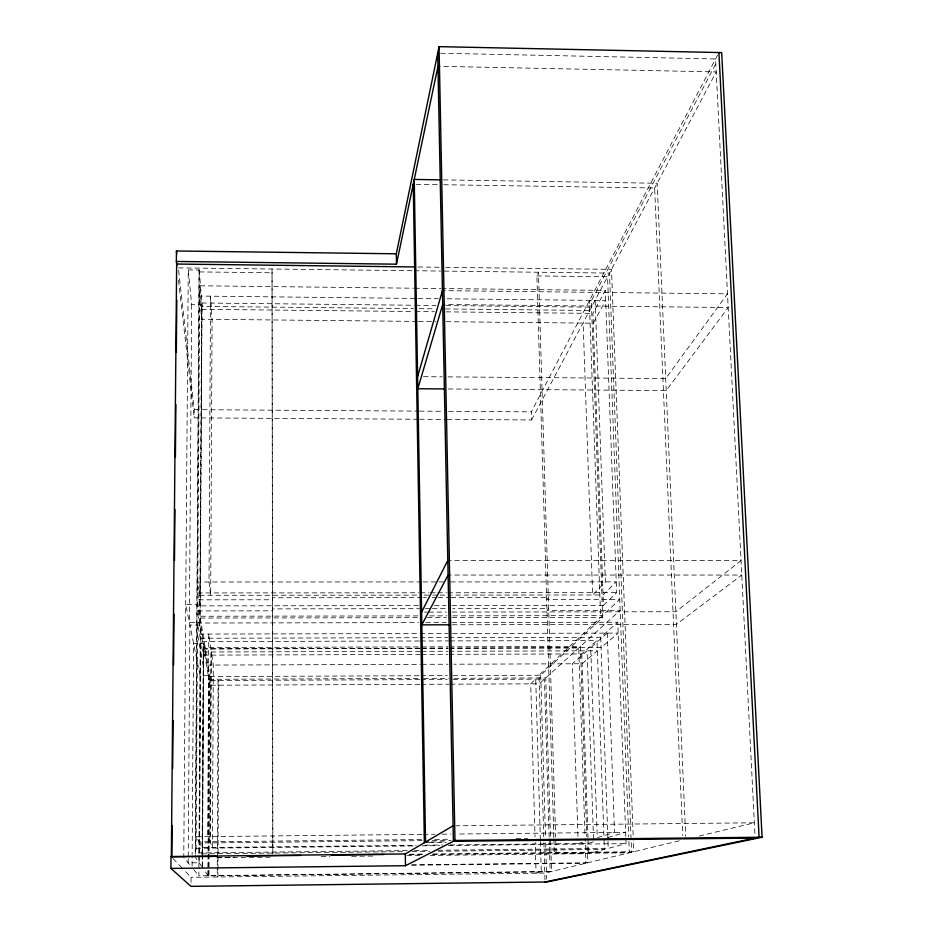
<?xml version="1.0" encoding="UTF-8"?>
<svg xmlns="http://www.w3.org/2000/svg" width="933" height="933" viewBox="0 0 933 933"><rect width="100%" height="100%" fill="white"/><g stroke="black" fill="none" stroke-linecap="round" stroke-linejoin="round"><path stroke-width="0.7" stroke-dasharray="4.67 3.5" d="M418.404 605.61L199.837 605.879L201.668 309.301L199.72 285.778L413.412 288.215M550.587 839.443L551.543 871.457L198.857 875.795L200.257 638.265L197.563 623.034L418.555 622.614M419.314 640.994L200.84 641.577L199.557 853.882L404.875 851.619M202.088 855.374L203.242 655.129L200.84 641.577M202.204 867.247L202.263 855.608M202.274 854.15L203.476 647.525L420.316 646.896M202.333 867.445L202.391 858.71M202.391 857.264L203.627 643.338L193.586 643.373L192.151 854.465M202.484 866.186L202.543 855.981M202.554 854.523L203.732 649.041L420.316 648.4M208.012 875.69L209.05 675.445L197.05 604.397L185.702 604.409L200.082 675.48L209.05 675.445M422.043 597.633L272.518 597.773L272.413 599.767L197.26 599.837L209.995 676.577L208.98 877.09L203.954 869.801M201.528 866.267L195.417 857.38L199.219 270.022L188.268 269.894L183.766 857.52L191.277 866.617M191.673 304.694L189.364 622.509L200.105 622.486L202.064 304.799L191.673 304.694L188.268 269.894M188.198 858.5L188.174 862.85L199.091 862.733L200.537 625.063L189.889 625.075L188.209 857.054M191.02 882.478L191.055 877.3L184.034 870.034M418.159 419.255L194.227 417.867L194.286 409.669L178.401 268.307M192.07 866.104L192.14 855.923M195.254 854.22L199.067 268.133L202.193 306.386L413.401 308.613M407.243 850.593L198.939 852.879L196.117 848.272L197.563 623.034M199.837 605.879L197.749 592.956L199.72 285.778M272.774 853.87L272.039 269.007L272.879 853.345M553.84 837.624L536.883 275.935L538.458 272.226L555.613 837.088M447.245 419.43L531.577 419.955L531.344 411.85L717.582 55.094M453.123 675.585L540.732 675.235L602.718 617.366L591.324 300.823L716.952 61.59M531.577 419.955L716.229 71.911L437.974 66.29M451.922 605.564L603.464 605.377L592.921 313.383L605.295 290.396L442.487 288.542M603.464 605.377L616.643 592.653L605.295 290.396M449.309 654.348L581.807 653.928L597.003 640.528L603.943 837.263M449.263 637.636L600.712 637.262L617.751 622.229L626.066 843.63L608.246 848.389L437.822 850.255M578.18 843.537L583.288 841.963M593.458 841.858L588.187 843.42L449.788 844.913M607.861 837.566L625.635 832.283L456.773 834.032M553.887 839.082L554.319 853.637L556.091 853.112L555.66 838.545M430.171 855.409L588.536 853.637L604.374 849.415L604.001 838.72M679.317 840.808L544.79 873.078L191.055 877.3M699.132 836.05L754.354 822.801L455.992 825.798M409.844 854.22L422.929 854.08M433.11 853.963L633.787 851.724L633.402 841.531M408.981 854.745L423.524 854.581M432.247 854.488L631.559 852.261L609.494 273.089L442.067 271.071M217.436 857.392L234.906 857.205M554.319 853.637L629.343 852.797L628.795 838.254M216.596 857.8L270.348 857.205M321.209 856.634L329.92 856.541M351.718 856.296L374.961 856.028M406.928 855.678L421.448 855.514M411.663 864.821L587.673 862.792L586.985 842.464M411.64 865.229L585.936 863.212L585.119 838.475M421.833 834.394L196.187 836.726L199.009 841.881L421.623 839.537M423.29 834.37L434.93 834.254M442.219 834.184L450.942 834.09M434.72 839.397L450.721 839.234M516.194 838.534L527.833 838.417M422.171 840.645L199.627 843L202.123 847.584L416.281 845.275M432.352 840.54L451.269 840.341M431.361 841.963L447.35 841.788M428.737 842.651L446.172 842.464M425.028 845.181L442.499 844.995M196.117 848.272L414.73 845.916M422.019 845.834L439.513 845.648M448.26 845.555L626.066 843.63M414.52 850.511L430.545 850.336M412.164 851.537L429.635 851.339M438.37 851.246L604.374 849.415M421.774 646.896L447.968 646.814M449.426 646.814L580.408 646.441L586.787 836.656M420.316 648.167L200.198 648.808L197.493 634.09L418.742 633.565M421.774 648.155L448.015 648.085M449.473 648.073L601.074 647.63L618.159 633.099L449.309 633.495M421.763 648.4L447.933 648.318M449.391 648.318L578.752 647.934L585.061 837.029M420.13 651.339L200.782 652.004L203.184 665.101L420.351 664.331M421.588 651.327L447.735 651.257M449.193 651.246L597.365 650.791L582.134 663.748L453.881 664.214M203.242 655.129L420.188 654.441M421.646 654.43L447.852 654.348M421.809 664.319L448.05 664.226M209.995 676.577L419.64 675.725M421.098 675.725L447.304 675.609M208.934 679.306L422.357 678.419M423.804 678.419L448.481 678.314M454.289 678.291L545.758 677.906L550.54 837.986M419.605 679.632L209.132 680.519L208.129 875.854L550.167 871.795L549.175 838.475M421.063 679.632L447.187 679.516M452.995 679.492L544.44 679.107L549.129 837.018M419.78 684.332L209.948 685.242L197.178 610.928L272.424 610.823L272.529 608.887L419.325 608.678M421.238 684.321L448.925 684.204M450.382 684.192L539.274 683.807L620.165 610.31L546.983 610.427L548.674 608.503L452.75 608.643M434.44 605.587L446.091 605.575M425.133 608.678L430.953 608.666M432.399 608.666L446.93 608.643M424.527 612.118L427.431 612.118M428.888 612.106L446.324 612.083M452.132 612.071L675.877 611.745L741.047 560.581L447.805 560.418M417.961 615.897L199.977 616.258L201.913 302.98L414.112 305.254M429.588 615.885L447.035 615.85M452.843 615.838L602.52 615.593M200.28 618.054L418.66 617.681M427.396 617.669L446.324 617.634M452.143 617.623L602.718 617.366M425.833 622.603L446.184 622.556M452.004 622.544L617.751 622.229M452.388 624.783L676.425 624.329L741.782 575.043L448.097 575.055M420.2 633.565L447.852 633.495M200.257 638.265L418.684 637.717M420.142 637.717L447.805 637.647M420.771 640.994L448.446 640.924M449.893 640.913L597.003 640.528M421.553 581.935L197.819 581.994L199.907 595.312L418.241 595.126M423.011 581.935L437.542 581.924M438.988 581.924L443.35 581.924M450.616 581.924L616.235 581.877L603.091 594.974L451.712 595.102M197.749 592.956L418.835 592.793M420.282 592.793L429.017 592.782M430.463 592.782L436.282 592.782M437.74 592.782L446.464 592.77M447.922 592.77L616.643 592.653M424.06 595.126L431.338 595.114M432.795 595.114L438.615 595.114M440.073 595.114L450.254 595.102M423.489 597.633L426.393 597.621M432.201 597.621L436.551 597.61M438.009 597.61L449.624 597.598M451.071 597.598L548.336 597.517L546.656 599.487L619.757 599.418L539.029 675.247L543.741 836.854M194.286 409.669L418.019 411.115M419.477 411.126L442.72 411.278M448.528 411.313L531.344 411.85M419.617 419.255L445.787 419.418M423.407 376.687L442.265 376.839M448.073 376.885L665.695 378.588L727.495 293.848L442.429 290.63M448.318 388.968L666.22 390.577L728.195 307.517L442.709 304.45M419.232 308.683L435.256 308.846M445.449 308.951L589.656 310.479M201.668 309.301L414.019 311.517M415.477 311.529L434.381 311.727M446.021 311.855L592.921 313.383M417.098 321.407L201.61 319.238L199.662 296.064L416.491 298.443M418.555 321.419L436.026 321.593M446.219 321.698L593.271 323.18L605.669 300.519L445.589 298.77M418.066 266.99L439.875 267.258M445.694 267.328L611.477 269.357L633.344 840.085M178.541 267.888L412.946 270.71M414.404 270.733L440.609 271.048M199.37 271.911L271.946 272.774M536.883 275.935L607.535 276.774L628.737 836.796M414.858 288.227L441.029 288.53M417.949 298.467L438.312 298.688M591.324 300.823L589.318 300.799L600.642 617.366M415.558 305.266L435.909 305.488M446.091 305.592L591.429 307.155M416.141 184.302L437.95 184.641M443.77 184.734L654.639 187.999L682.734 835.571M443.338 179.894L657.159 183.253L685.685 836.341M440.621 53.239L715.564 58.942L754.995 835.303M173.025 858.605L183.043 868.996M193.761 869.626L198.857 875.795M178.506 280.285L194.227 417.867M595.149 300.414L605.4 581.877L592.642 594.986L583.125 323.075M600.712 637.262L608.246 848.389M593.516 838.837L587.079 650.826L572.314 663.783L578.087 840.633M581.807 653.928L587.988 837.624M588.035 839.082L588.536 853.637M540.732 675.235L545.478 836.843M545.642 842.662L546.715 879.061M543.904 842.499L545.047 882M540.359 840.015L535.729 679.142L530.714 683.842L535.041 836.773M540.405 841.461L541.28 871.9L536.067 873.183L535.204 842.592M218.077 680.472L217.249 875.749L217.925 876.985L218.73 685.207L218.077 680.472M208.747 634.067L207.686 836.609L209.937 841.764L210.905 648.773L208.747 634.067M210.508 296.193L209.015 581.994L210.683 595.301L212.071 319.343L210.508 296.193M211.383 651.98L210.438 842.896L212.444 847.479L213.307 665.066L211.383 651.98M607.266 633.122L590.694 647.665L597.272 837.682L614.52 832.399L607.266 633.122"/><path stroke-width="1.4" d="M396.327 253.799L176.454 250.989L176.36 261.462L396.478 264.179L396.327 253.799L439.058 46.65L721.687 52.586L762.086 837.228L546.796 881.977L190.985 886.35L170.914 868.425L171.019 856.529L405.295 853.928L453.076 825.822M171.847 857.392L172.138 825.367M172.64 768.594L173.072 720.568M173.561 665.252L174.004 614.299M174.494 560.441L174.938 509.5M175.404 457.1L175.871 404.689M176.337 352.289L176.803 299.89M396.478 264.179L437.974 66.29M417.611 376.64L442.429 290.63M442.709 304.45L417.809 388.746L443.956 388.933M421.623 612.118L447.805 560.418M448.097 575.055L421.833 624.842L449.473 624.795M170.914 868.425L405.482 865.707L454.977 840.481L762.086 837.228M545.047 882L759.089 837.251L718.911 52.528M216.433 856.377L171.357 856.879L176.652 264.039L415.15 266.955M246.977 856.039L300.776 855.433M331.32 855.095L383.673 854.511M755.135 838.079L453.391 841.286L437.705 53.169M428.445 841.986L425.541 842.021L414.24 179.439L440.423 179.847M176.36 261.462L176.85 265.812M176.454 250.989L176.78 253.881M439.058 46.65L454.977 840.481M413.237 184.256L424.375 842.697M405.295 853.928L405.482 865.707"/></g></svg>
